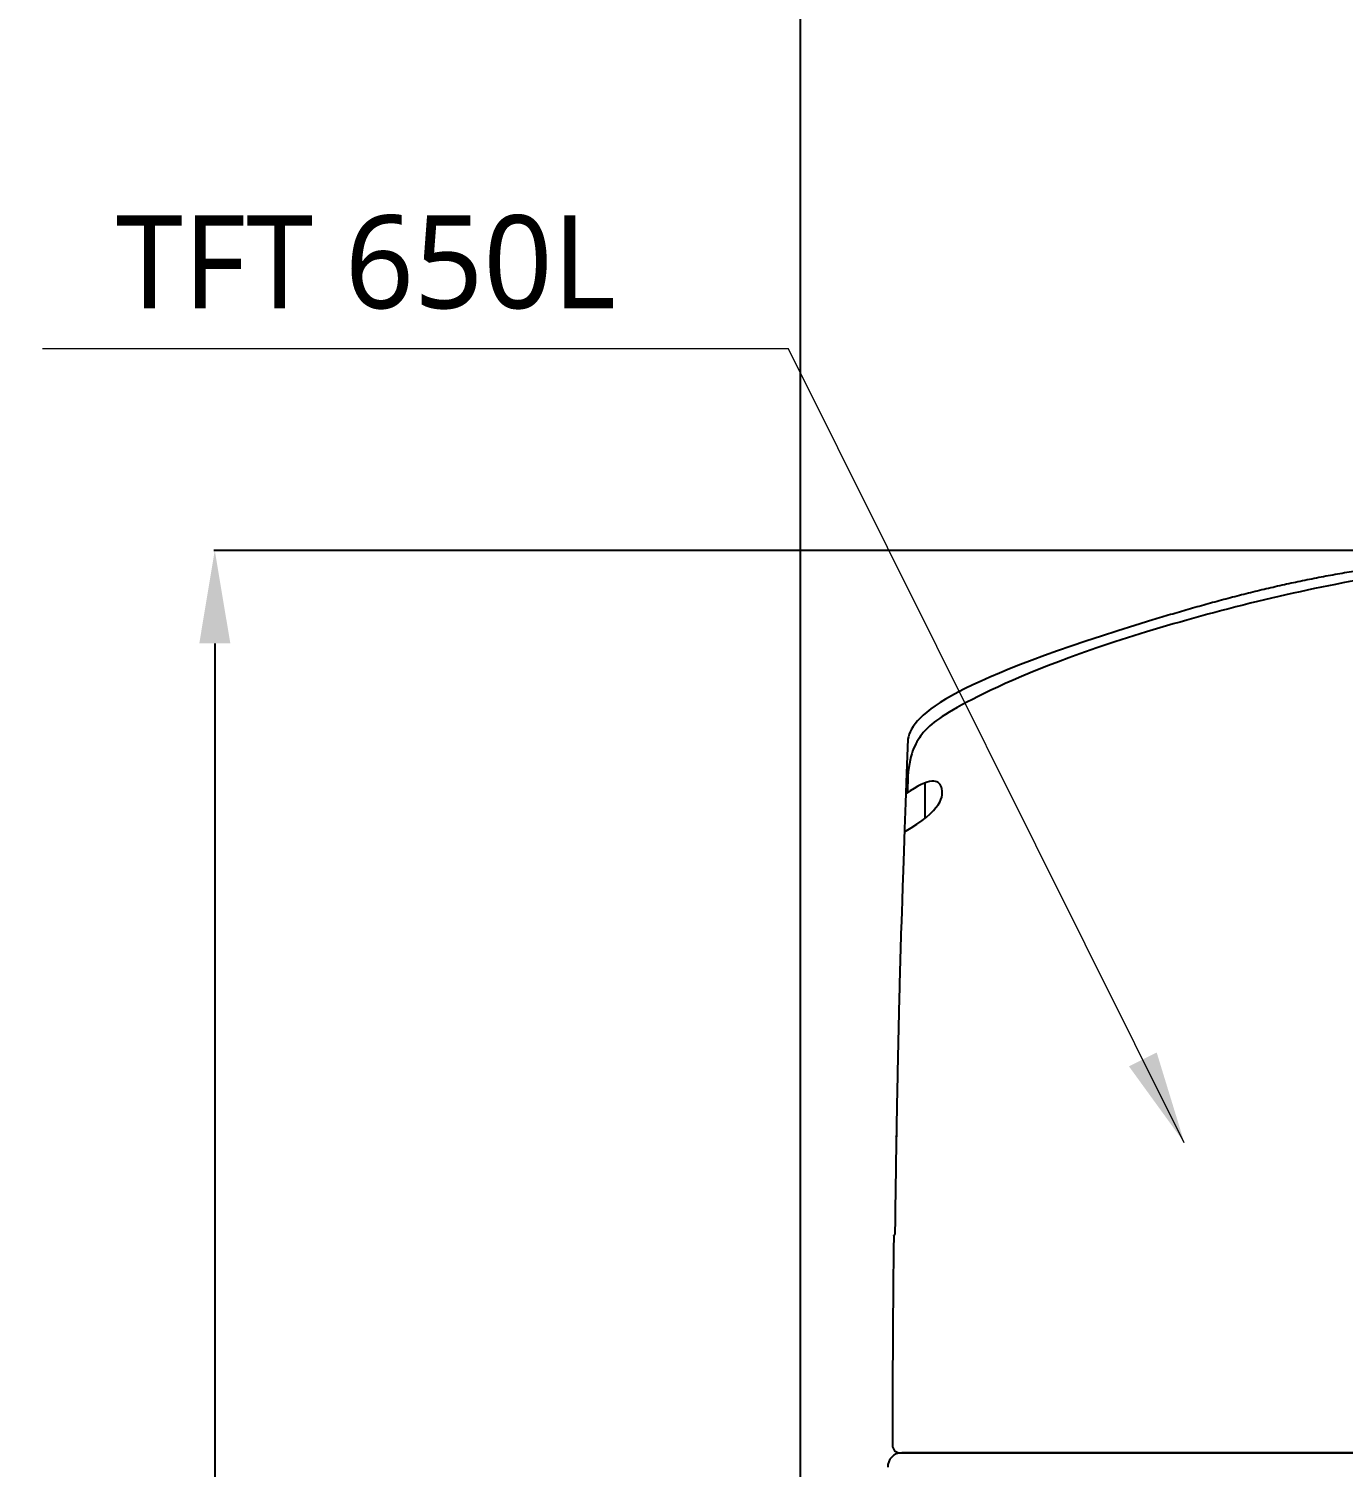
# Model space of a CAD drawing. Header units: millimetres. Extents: x 1416 to 7337, y -4252 to -1725.
# Drawn here: x 1415.7 to 1698.4, y -3578.1 to -3268.8 of the extents above; entities that cross this region are included whole.
import ezdxf

# ---------------------------------------------------------------- set-up
doc = ezdxf.new("R2010")
doc.units = ezdxf.units.MM
doc.header["$MEASUREMENT"] = 0
doc.linetypes.add('HIDDEN', pattern=[0.375, 0.25, -0.125])
doc.layers.add('2', color=2, linetype='HIDDEN', lineweight=9)
doc.layers.add('3', color=3, linetype='Continuous', lineweight=15)
doc.layers.add('6', color=6, linetype='Continuous')
doc.styles.add('ROMANS', font='NanumGothic.ttf', dxfattribs={"height": 10.144927})
doc.styles.get("Standard").update_dxf_attribs({"font": 'NanumGothic.ttf'})
doc.dimstyles.get("Standard").update_dxf_attribs({"dimtxt": 0.18, "dimasz": 0.18, "dimexe": 0.18, "dimexo": 0.0625, "dimgap": 0.09, "dimtad": 0, "dimtih": 1, "dimtoh": 1, "dimdec": 4, "dimzin": 0, "dimdsep": 46, "dimtxsty": 'Standard', "dimcen": 0.09, "dimadec": 0, "dimazin": 0, "dimtfac": 1, "dimtdec": 4, "dimtofl": 0, "dimtmove": 0, "dimatfit": 3, "dimfxl": 0, "dimtolj": 1, "dimtzin": 0, "dimarcsym": 0})

# ---------------------------------------------------------------- blocks, each defined once
blk = doc.blocks.new('*D61')
at = {"color": 0, "linetype": 'ByBlock', "lineweight": -2}
for p, q in [((1787.09, -3380.99), (1455.48, -3380.99)), ((1455.66, -3400.99), (1455.66, -3885.04)), ((1648.1, -3905.04), (1455.48, -3905.04))]:
    blk.add_line(p, q, dxfattribs=at)
at = {"color": 0}
for points in [[(1452.33, -3400.99), (1459, -3400.99), (1455.66, -3380.99)], [(1452.33, -3885.04), (1459, -3885.04), (1455.66, -3905.04)]]:
    blk.add_solid(points, dxfattribs=at)
at = {"layer": 'Defpoints', "color": 0}
for p in [(1787.15, -3380.99), (1455.66, -3905.04), (1648.16, -3905.04)]:
    blk.add_point(p, dxfattribs=at)
at = {"color": 2, "insert": (1432.06, -3643.02), "char_height": 25, "attachment_point": 5, "rotation": 90}
blk.add_mtext('\\A1;520', dxfattribs=at)
blk = doc.blocks.new('*D64')
at = {"color": 0, "linetype": 'ByBlock', "lineweight": -2}
for p, q in [((2257.02, -3490.21), (2257.02, -4149.52)), ((1581.59, -3533.11), (1581.59, -4149.52)), ((2237.02, -4149.34), (1601.59, -4149.34))]:
    blk.add_line(p, q, dxfattribs=at)
at = {"color": 0}
for points in [[(1601.59, -4146), (1601.59, -4152.67), (1581.59, -4149.34)], [(2237.02, -4146), (2237.02, -4152.67), (2257.02, -4149.34)]]:
    blk.add_solid(points, dxfattribs=at)
at = {"layer": 'Defpoints', "color": 0}
for p in [(2257.02, -3490.14), (1581.59, -3533.04), (1581.59, -4149.34)]:
    blk.add_point(p, dxfattribs=at)
at = {"color": 2, "insert": (1919.31, -4125.73), "char_height": 25, "attachment_point": 5}
blk.add_mtext('\\A1;675', dxfattribs=at)

msp = doc.modelspace()

# ---------------------------------------------------------------- linework, layer by layer
for p, q in [((1602.27492, -3506.67329), (1602.2413, -3507.01285)), ((1601.70465, -3528.31238), (1601.70155, -3528.32322)), ((1601.72766, -3528.26548), (1601.75442, -3528.20655)), ((1601.82172, -3528.12426), (1601.77707, -3528.17997)), ((1826.9996, -3575.04317), (1603.40082, -3575.04317))]:
    msp.add_line(p, q)
for points in [[(1608.36783, -3431.0366), (1608.36783, -3438.61437)], [(1601.69181, -3528.38882), (1601.70119, -3528.32382), (1601.70137, -3528.32342)], [(1601.75269, -3528.21038), (1601.74855, -3528.21551), (1601.70155, -3528.32233)], [(1601.94274, -3528.04106), (1601.83879, -3528.10855), (1601.77749, -3528.17948)]]:
    msp.add_lwpolyline(points)
for centre, radius, start, end in [((1603.40082, -3578.04317), 3, 90, 181.7398265), ((1603.0124, -3573.44317), 1.6, 179.9770739, 269.9999981)]:
    msp.add_arc(centre, radius, start, end)
for points, degree in [([(1787.80148, -3381.72033), (1763.44924, -3381.80342), (1735.7195, -3381.83547), (1688.04364, -3388.95548), (1637.57489, -3403.633), (1611.89064, -3416.08212), (1606.99628, -3420.7807), (1604.55356, -3426.12604), (1604.67474, -3433.06258)], 3), ([(1735.7195, -3381.83547), (1719.83412, -3382.77754), (1703.97503, -3384.16317), (1688.00508, -3387.15573), (1672.64539, -3391.3408), (1657.41598, -3395.95577)], 5), ([(1657.41598, -3395.95577), (1615.05505, -3408.79242), (1605.61613, -3416.01053), (1604.71575, -3421.60531)], 3), ([(1604.00365, -3441.48709), (1612.02106, -3436.95161), (1613.1155, -3430.50604), (1609.54751, -3429.79244), (1604.29598, -3433.31378)], 3), ([(1602.24074, -3507.00915), (1602.24139, -3506.97053), (1602.24205, -3506.9319)], 2), ([(1601.68351, -3528.4443), (1601.50877, -3543.44304), (1601.4184, -3558.44277), (1601.4124, -3573.44253)], 3), ([(1601.68351, -3528.4443), (1601.68351, -3528.44365), (1601.68352, -3528.44332), (1601.68352, -3528.44337)], 3), ([(1601.68351, -3528.4443), (1601.68351, -3528.44399), (1601.68351, -3528.44368), (1601.68352, -3528.44337)], 3), ([(1601.93824, -3528.04317), (1601.93824, -3528.04315), (1601.93888, -3528.04314), (1601.94019, -3528.04313)], 3), ([(1621.41209, -3575.04317), (1712.32568, -3575.04317), (1733.23927, -3575.04317), (1824.15286, -3575.04317)], 3)]:
    msp.add_open_spline(points, degree=degree)
for points, knots in [([(1604.71575, -3421.60531), (1603.23844, -3462.76934), (1603.14185, -3466.202), (1603.00536, -3471.35165), (1602.87501, -3476.50202), (1602.75141, -3481.65313), (1602.6344, -3486.80495), (1602.52403, -3491.95746), (1602.42028, -3497.11066), (1602.32316, -3502.26453), (1602.23268, -3507.41904), (1602.14881, -3512.57419), (1602.0717, -3517.72996), (1602.00076, -3522.88632), (1601.95908, -3526.32418), (1601.93824, -3528.04317)], [0, 0, 0, 0, 0.076886742, 0.153779472, 0.230678209, 0.307582972, 0.38449378, 0.461410651, 0.538333605, 0.615262661, 0.692197838, 0.769139156, 0.846086633, 0.923040261, 1, 1, 1, 1]), ([(1601.94014, -3528.04309), (1601.87108, -3528.07589), (1601.80399, -3528.13101), (1601.70982, -3528.27465), (1601.68424, -3528.36185), (1601.68328, -3528.4443)], [0, 0, 0, 0, 0.5, 0.5, 1, 1, 1, 1]), ([(1601.93823, -3528.04316), (1601.86695, -3528.07749), (1601.7997, -3528.13492), (1601.70792, -3528.27917), (1601.68444, -3528.36436), (1601.68352, -3528.44337)], [0, 0, 0, 0, 0.5, 0.5, 1, 1, 1, 1]), ([(1603.0124, -3575.04317), (1603.0124, -3575.04317), (1603.13101, -3575.04317), (1603.60089, -3575.04317), (1603.95215, -3575.04317), (1604.87385, -3575.04317), (1605.44427, -3575.04317), (1606.78236, -3575.04317), (1607.55001, -3575.04317), (1609.25309, -3575.04317), (1610.18847, -3575.04317), (1612.19108, -3575.04317), (1613.25825, -3575.04317), (1615.48342, -3575.04317), (1616.64137, -3575.04317), (1619.0036, -3575.04317), (1620.20783, -3575.04317), (1621.41208, -3575.04317)], [0, 0, 0, 0, 0.125, 0.125, 0.25, 0.25, 0.375, 0.375, 0.5, 0.5, 0.625, 0.625, 0.75, 0.75, 0.875, 0.875, 1, 1, 1, 1])]:
    msp.add_open_spline(points, degree=3, knots=knots)
at = {"layer": '3'}
msp.add_lwpolyline([(1664.1849, -3508.35092), (1579.07371, -3337.65753), (1418.63031, -3337.65753)], dxfattribs=at)
msp.add_solid([(1652.27733, -3491.93993), (1664.1849, -3508.35092), (1658.24346, -3488.96509)], dxfattribs=at)
at = {"layer": '6'}
msp.add_lwpolyline([(2581.59278, -1980.00858), (1581.59278, -1980.00858), (1581.59278, -3905.04316), (3509.09278, -3905.04316), (3509.09278, -2880.04316)], dxfattribs=at)

# ---------------------------------------------------------------- texts
at = {"layer": '2', "insert": (1434.36917, -3319.08965), "char_height": 20, "attachment_point": 4, "style": 'ROMANS'}
msp.add_mtext('TFT 650L', dxfattribs=at)

# ---------------------------------------------------------------- dimensions: what is measured, and where the dimension line sits
at = {"color": 3}
dim = msp.add_linear_dim(base=(1455.66427, -3905.04317), p1=(1787.14934, -3380.98973), p2=(1648.16479, -3905.04317), angle=90, text='520', dimstyle='Standard', override={"dimtxt": 25, "dimasz": 20, "dimgap": 10, "dimtad": 1, "dimtih": 0, "dimdec": 0, "dimclrt": 2, "dimtdec": 0, "dimtmove": 2, "dimarcsym": 1}, dxfattribs=at)
dim.commit()
dim.dimension.update_dxf_attribs({"geometry": '*D61', "text_midpoint": (1432.05554, -3643.01645)})
dim = msp.add_linear_dim(base=(1581.59278, -4149.33704), p1=(2257.01854, -3490.14461), p2=(1581.59278, -3533.04317), dimstyle='Standard', override={"dimtxt": 25, "dimasz": 20, "dimgap": 10, "dimtad": 1, "dimtih": 0, "dimdec": 0, "dimclrt": 2, "dimtdec": 0, "dimtmove": 2, "dimarcsym": 1}, dxfattribs=at)
dim.commit()
dim.dimension.update_dxf_attribs({"geometry": '*D64', "text_midpoint": (1919.30566, -4125.72831)})

doc.saveas('drawing.dxf')
